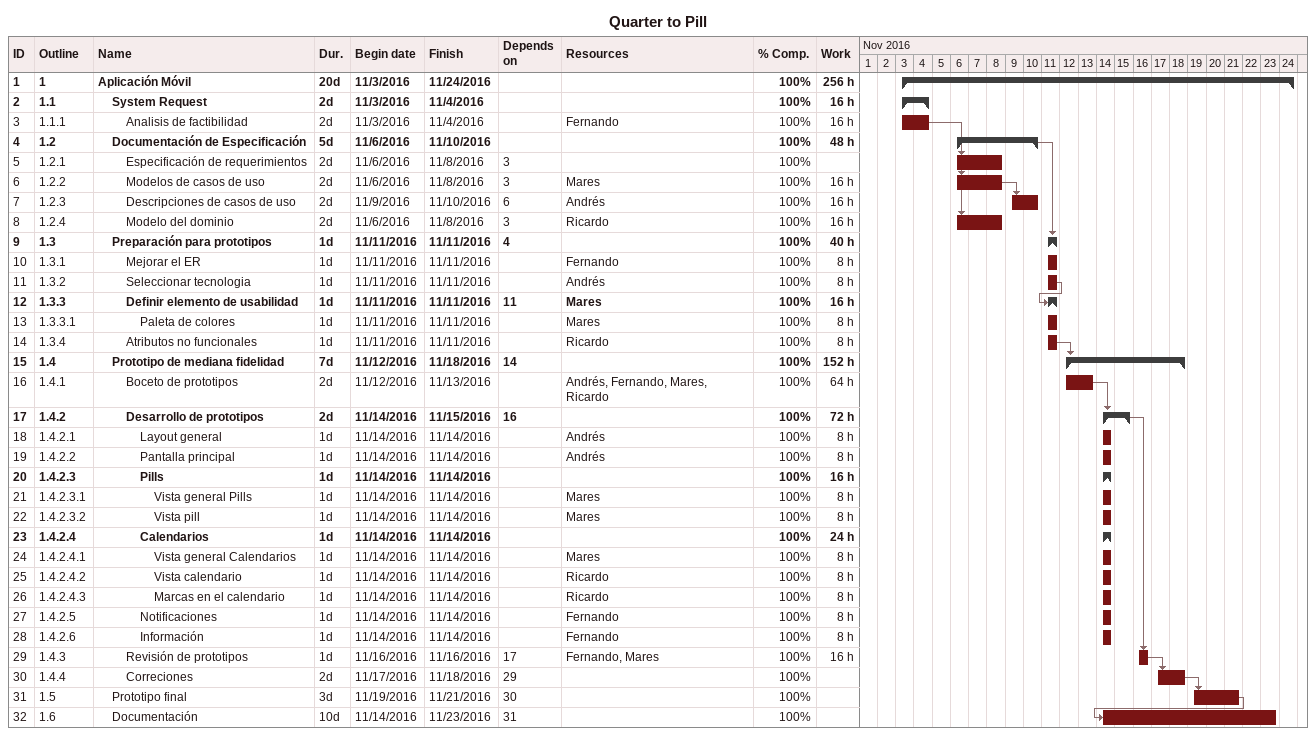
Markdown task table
Quarter to Pill

| ID | WBS | Task | Duration | Start | Finish | Predecessors | Resources | % complete | Work (h) |
|---|---|---|---|---|---|---|---|---|---|
| 1 | 1 | **Aplicación Móvil** | 20d | 2016-11-03 | 2016-11-24 |  |  | 100 | 256 |
| 2 | 1.1 | **System Request** | 2d | 2016-11-03 | 2016-11-04 |  |  | 100 | 16 |
| 3 | 1.1.1 | Analisis de factibilidad | 2d | 2016-11-03 | 2016-11-04 |  | Fernando | 100 | 16 |
| 4 | 1.2 | **Documentación de Especificación** | 5d | 2016-11-06 | 2016-11-10 |  |  | 100 | 48 |
| 5 | 1.2.1 | Especificación de requerimientos | 2d | 2016-11-06 | 2016-11-08 | 3 |  | 100 |  |
| 6 | 1.2.2 | Modelos de casos de uso | 2d | 2016-11-06 | 2016-11-08 | 3 | Mares | 100 | 16 |
| 7 | 1.2.3 | Descripciones de casos de uso | 2d | 2016-11-09 | 2016-11-10 | 6 | Andrés | 100 | 16 |
| 8 | 1.2.4 | Modelo del dominio | 2d | 2016-11-06 | 2016-11-08 | 3 | Ricardo | 100 | 16 |
| 9 | 1.3 | **Preparación para prototipos** | 1d | 2016-11-11 | 2016-11-11 | 4 |  | 100 | 40 |
| 10 | 1.3.1 | Mejorar el ER | 1d | 2016-11-11 | 2016-11-11 |  | Fernando | 100 | 8 |
| 11 | 1.3.2 | Seleccionar tecnologia | 1d | 2016-11-11 | 2016-11-11 |  | Andrés | 100 | 8 |
| 12 | 1.3.3 | **Definir elemento de usabilidad** | 1d | 2016-11-11 | 2016-11-11 | 11 | Mares | 100 | 16 |
| 13 | 1.3.3.1 | Paleta de colores | 1d | 2016-11-11 | 2016-11-11 |  | Mares | 100 | 8 |
| 14 | 1.3.4 | Atributos no funcionales | 1d | 2016-11-11 | 2016-11-11 |  | Ricardo | 100 | 8 |
| 15 | 1.4 | **Prototipo de mediana fidelidad** | 7d | 2016-11-12 | 2016-11-18 | 14 |  | 100 | 152 |
| 16 | 1.4.1 | Boceto de prototipos | 2d | 2016-11-12 | 2016-11-13 |  | Andrés, Fernando, Mares, Ricardo | 100 | 64 |
| 17 | 1.4.2 | **Desarrollo de prototipos** | 2d | 2016-11-14 | 2016-11-15 | 16 |  | 100 | 72 |
| 18 | 1.4.2.1 | Layout general | 1d | 2016-11-14 | 2016-11-14 |  | Andrés | 100 | 8 |
| 19 | 1.4.2.2 | Pantalla principal | 1d | 2016-11-14 | 2016-11-14 |  | Andrés | 100 | 8 |
| 20 | 1.4.2.3 | **Pills** | 1d | 2016-11-14 | 2016-11-14 |  |  | 100 | 16 |
| 21 | 1.4.2.3.1 | Vista general Pills | 1d | 2016-11-14 | 2016-11-14 |  | Mares | 100 | 8 |
| 22 | 1.4.2.3.2 | Vista pill | 1d | 2016-11-14 | 2016-11-14 |  | Mares | 100 | 8 |
| 23 | 1.4.2.4 | **Calendarios** | 1d | 2016-11-14 | 2016-11-14 |  |  | 100 | 24 |
| 24 | 1.4.2.4.1 | Vista general Calendarios | 1d | 2016-11-14 | 2016-11-14 |  | Mares | 100 | 8 |
| 25 | 1.4.2.4.2 | Vista calendario | 1d | 2016-11-14 | 2016-11-14 |  | Ricardo | 100 | 8 |
| 26 | 1.4.2.4.3 | Marcas en el calendario | 1d | 2016-11-14 | 2016-11-14 |  | Ricardo | 100 | 8 |
| 27 | 1.4.2.5 | Notificaciones | 1d | 2016-11-14 | 2016-11-14 |  | Fernando | 100 | 8 |
| 28 | 1.4.2.6 | Información | 1d | 2016-11-14 | 2016-11-14 |  | Fernando | 100 | 8 |
| 29 | 1.4.3 | Revisión de prototipos | 1d | 2016-11-16 | 2016-11-16 | 17 | Fernando, Mares | 100 | 16 |
| 30 | 1.4.4 | Correciones | 2d | 2016-11-17 | 2016-11-18 | 29 |  | 100 |  |
| 31 | 1.5 | Prototipo final | 3d | 2016-11-19 | 2016-11-21 | 30 |  | 100 |  |
| 32 | 1.6 | Documentación | 10d | 2016-11-14 | 2016-11-23 | 31 |  | 100 |  |
